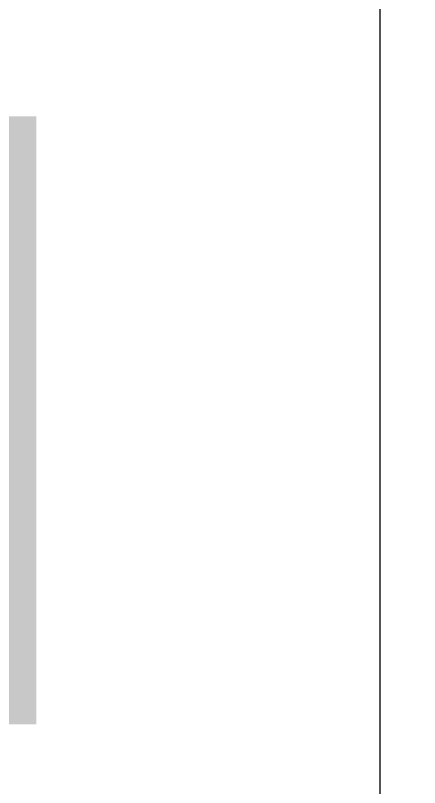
# Model space of a CAD drawing. Header units: inches. Extents: x -18 to 202, y -11 to 119.
# Drawn here: x 26.52 to 29.35, y 48.58 to 53.98 of the extents above; entities that cross this region are included whole.
import ezdxf

# ---------------------------------------------------------------- set-up
doc = ezdxf.new("R2010")
doc.units = ezdxf.units.IN
for name, color, linetype in [('Board Outline', 216, 'Continuous'), ('Power', 76, 'Continuous'), ('Top Layer', 1, 'Continuous'), ('Top Solder', 216, 'Continuous')]:
    doc.layers.add(name, color=color, linetype=linetype)

# ---------------------------------------------------------------- blocks, each defined once
blk = doc.blocks.new('38_SMD_M______10')
at = {"layer": 'Top Solder'}
for points in [[(-0.4016, 3.1116), (0.7016, 3.1116), (0.7016, 2.0084), (-0.4016, 2.0084)], [(-0.4016, 1.7116), (0.7016, 1.7116), (0.7016, 0.6084), (-0.4016, 0.6084)], [(-0.4016, 0.3116), (0.7016, 0.3116), (0.7016, -0.7916), (-0.4016, -0.7916)]]:
    blk.add_hatch(color=216, dxfattribs=at).paths.add_polyline_path(points)

msp = doc.modelspace()

# ---------------------------------------------------------------- hatches: boundary and pattern name
at = {"layer": 'Top Layer'}
msp.add_hatch(color=1, dxfattribs=at).paths.add_polyline_path([(22.479, 49.022), (26.67, 49.022), (26.67, 53.2748), (22.479, 53.2748)])

# ---------------------------------------------------------------- linework, layer by layer
at = {"layer": 'Board Outline'}
msp.add_lwpolyline([(44.2299, 62.3099, 0.254, 0.254, -3.535496), (7.5647, 62.2891, 0.254, 0.254, 0)], format="xyseb", dxfattribs=at)
at = {"layer": 'Power'}
msp.add_line((29.0706, 54.3694), (29.0706, 45.7832), dxfattribs=at)

# ---------------------------------------------------------------- block references
msp.add_blockref('38_SMD_M______10', (25.8912, 49.9248))

doc.saveas('drawing.dxf')
